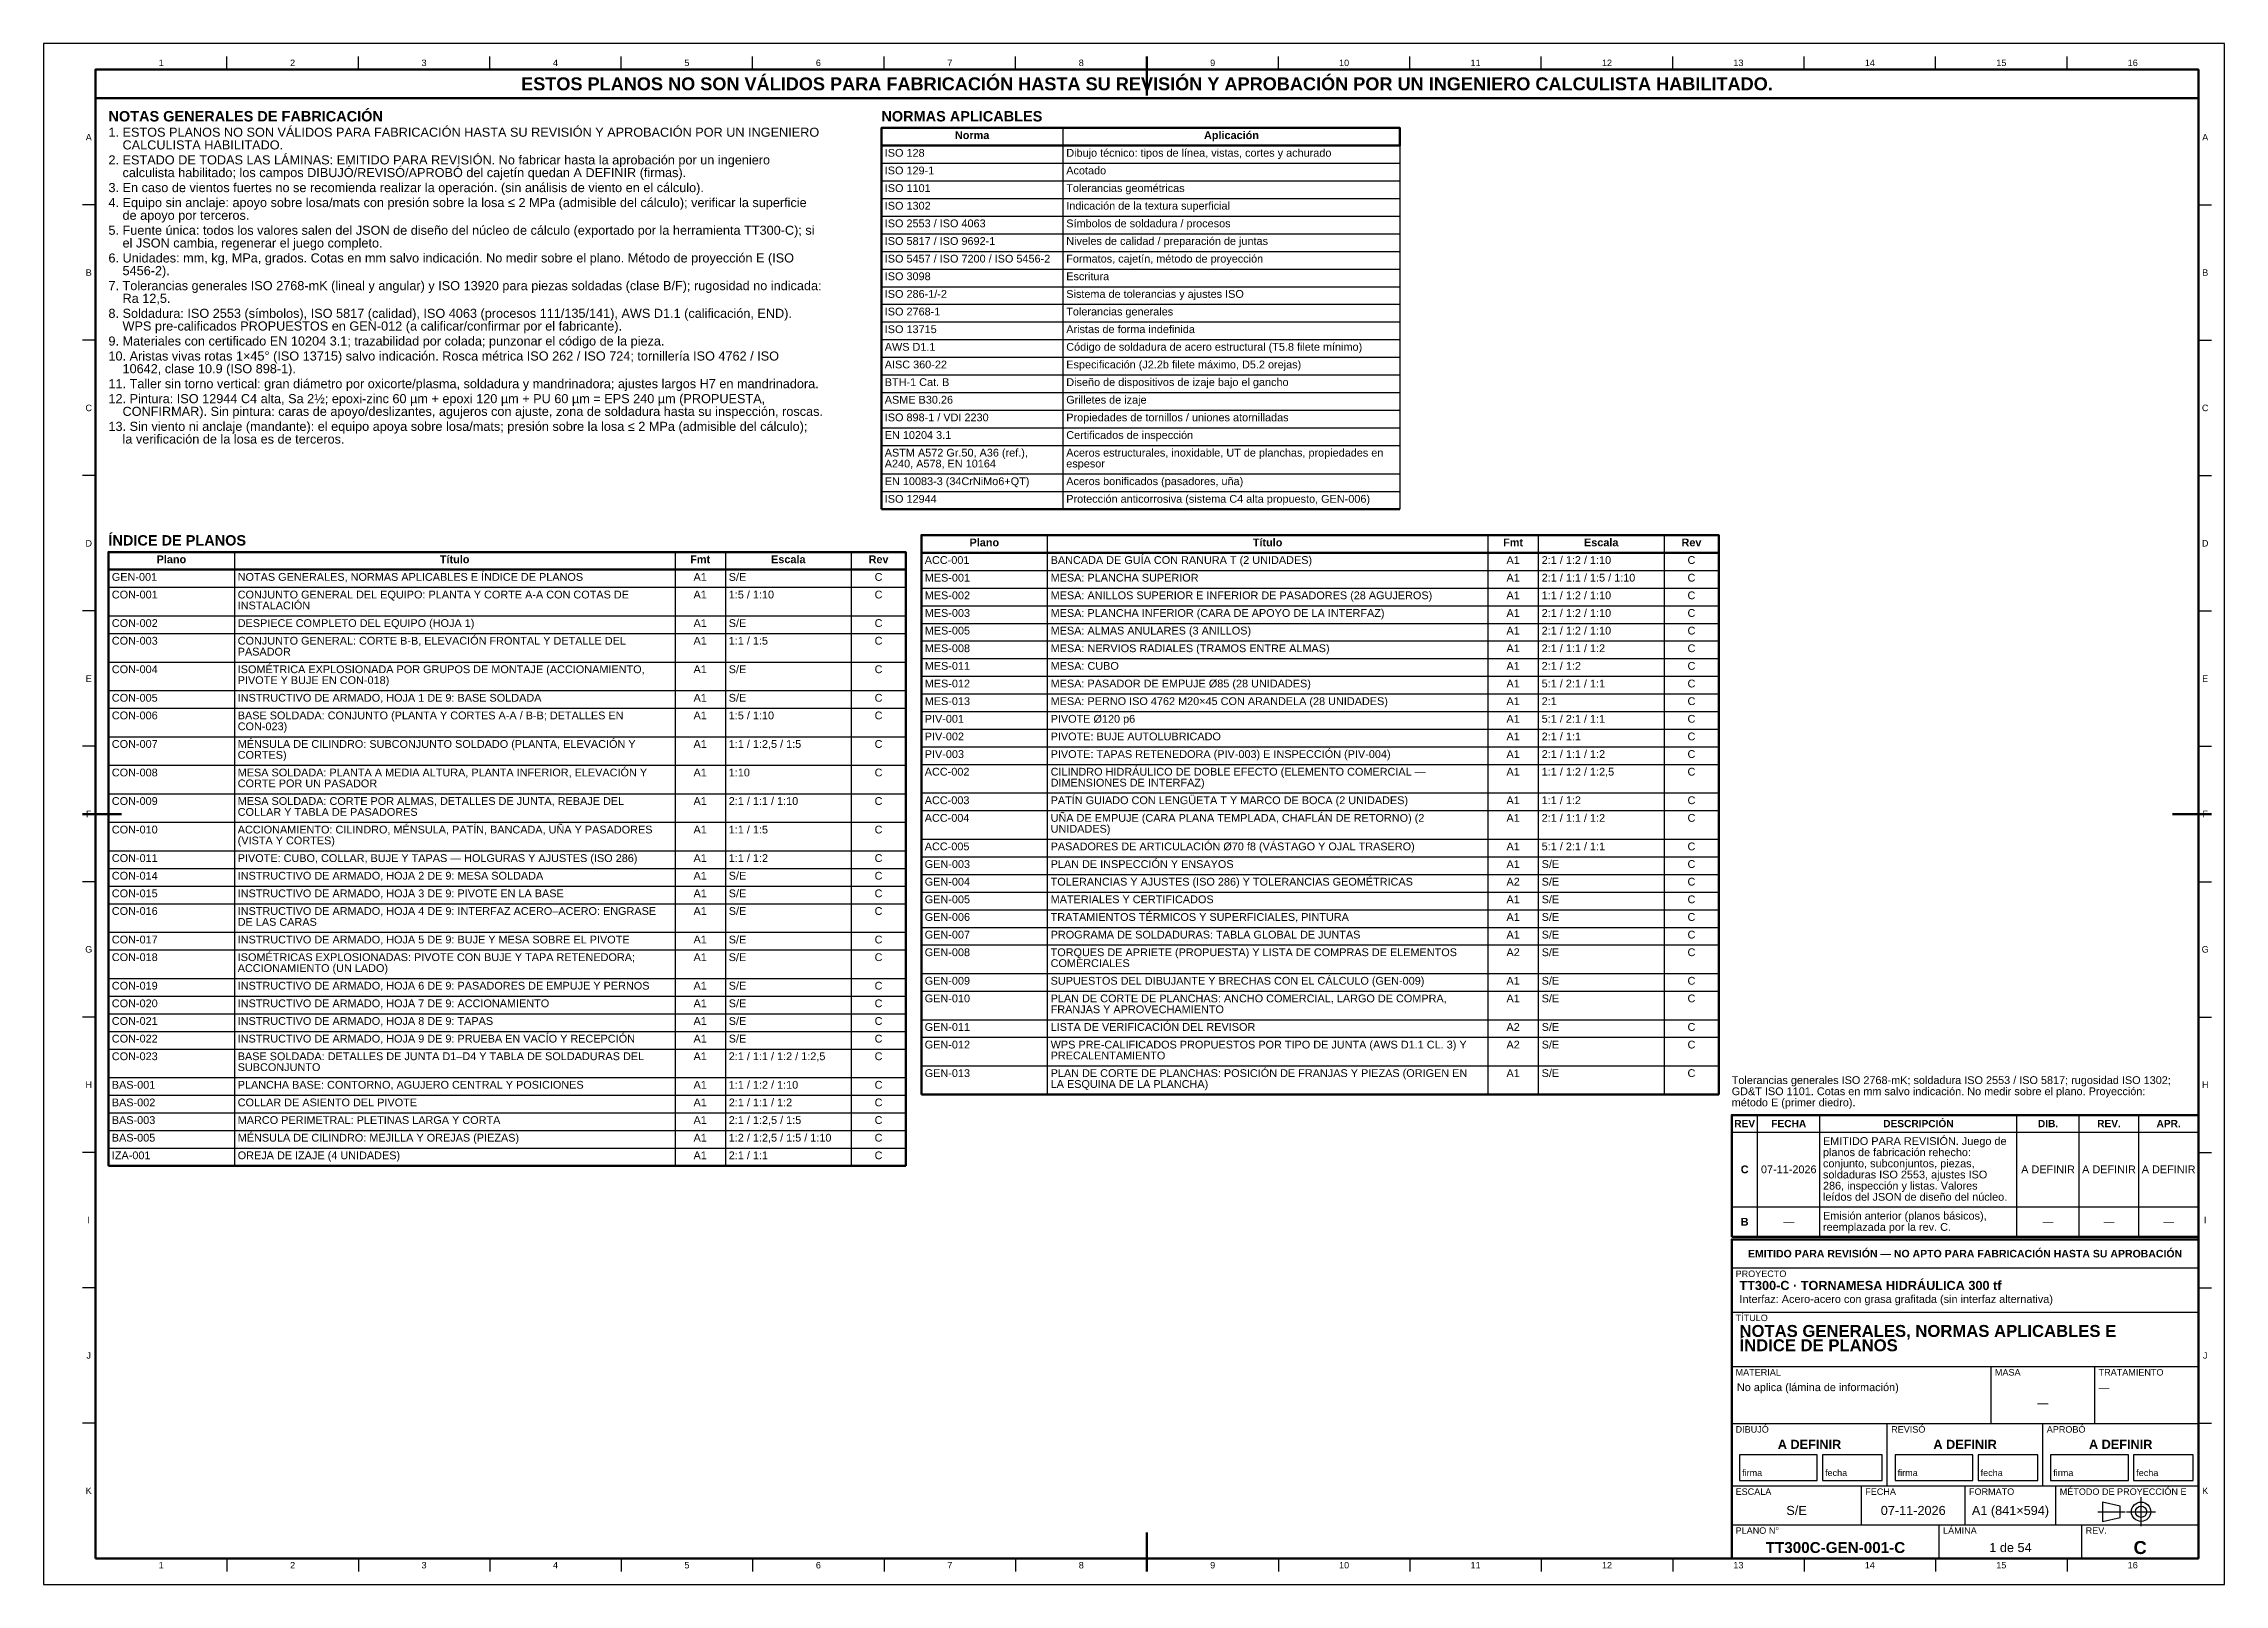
# Model space of a CAD drawing. Header units: millimetres. Extents: x 0 to 841, y 0 to 594.
import ezdxf
from ezdxf.enums import TextEntityAlignment as Align

# ---------------------------------------------------------------- set-up
doc = ezdxf.new("R2010")
doc.units = ezdxf.units.MM
doc.linetypes.add('EJE', pattern=[31, 20, -4, 3, -4])
for name, color, linetype, lineweight in [('EJE', 7, 'EJE', 25), ('FINA', 7, 'CONTINUOUS', 25), ('MARCO', 7, 'CONTINUOUS', 70), ('TXT', 7, 'CONTINUOUS', 25), ('VIS', 7, 'CONTINUOUS', 50)]:
    doc.layers.add(name, color=color, linetype=linetype, lineweight=lineweight)
doc.styles.add('STD', font='LiberationSans-Regular.ttf')
doc.styles.add('STDB', font='LiberationSans-Bold.ttf')

msp = doc.modelspace()

# ---------------------------------------------------------------- linework, layer by layer
at = {"layer": 'EJE'}
for p, q in [((792.14, 28), (802.68, 28)), ((803.3, 28), (814.46, 28)), ((808.88, 22.42), (808.88, 33.58))]:
    msp.add_line(p, q, dxfattribs=at)
at = {"layer": 'FINA'}
for p, q in [((70.69, 584), (70.69, 589)), ((121.38, 584), (121.38, 589)), ((172.06, 584), (172.06, 589)), ((222.75, 584), (222.75, 589)), ((273.44, 584), (273.44, 589)), ((324.12, 584), (324.12, 589)), ((374.81, 584), (374.81, 589)), ((425.5, 584), (425.5, 589)), ((476.19, 584), (476.19, 589)), ((526.88, 584), (526.88, 589)), ((577.56, 584), (577.56, 589)), ((628.25, 584), (628.25, 589)), ((678.94, 584), (678.94, 589)), ((729.62, 584), (729.62, 589)), ((780.31, 584), (780.31, 589)), ((393.08, 561.5), (393.08, 414.5)), ((523.08, 561.5), (523.08, 414.5)), ((323.08, 554.7), (523.08, 554.7)), ((323.08, 547.9), (523.08, 547.9)), ((323.08, 541.1), (523.08, 541.1)), ((20, 531.82), (15, 531.82)), ((323.08, 534.3), (523.08, 534.3)), ((831, 531.82), (836, 531.82)), ((323.08, 527.5), (523.08, 527.5)), ((323.08, 520.7), (523.08, 520.7)), ((323.08, 513.9), (523.08, 513.9)), ((323.08, 507.1), (523.08, 507.1)), ((323.08, 500.3), (523.08, 500.3)), ((323.08, 493.5), (523.08, 493.5)), ((20, 479.64), (15, 479.64)), ((323.08, 486.7), (523.08, 486.7)), ((323.08, 479.9), (523.08, 479.9)), ((831, 479.64), (836, 479.64)), ((323.08, 473.1), (523.08, 473.1)), ((323.08, 466.3), (523.08, 466.3)), ((323.08, 459.5), (523.08, 459.5)), ((323.08, 452.7), (523.08, 452.7)), ((323.08, 445.9), (523.08, 445.9)), ((323.08, 439.1), (523.08, 439.1)), ((20, 427.45), (15, 427.45)), ((323.08, 428.1), (523.08, 428.1)), ((323.08, 421.3), (523.08, 421.3)), ((831, 427.45), (836, 427.45)), ((387.05, 404.5), (387.05, 188.9)), ((556.99, 404.5), (556.99, 188.9)), ((576.41, 404.5), (576.41, 188.9)), ((624.96, 404.5), (624.96, 188.9)), ((73.55, 398), (73.55, 161.4)), ((243.49, 398), (243.49, 161.4)), ((262.91, 398), (262.91, 161.4)), ((311.46, 398), (311.46, 161.4)), ((338.5, 397.7), (646, 397.7)), ((25, 391.2), (332.5, 391.2)), ((338.5, 390.9), (646, 390.9)), ((25, 384.4), (332.5, 384.4)), ((338.5, 384.1), (646, 384.1)), ((20, 375.27), (15, 375.27)), ((25, 373.4), (332.5, 373.4)), ((338.5, 377.3), (646, 377.3)), ((338.5, 370.5), (646, 370.5)), ((831, 375.27), (836, 375.27)), ((25, 366.6), (332.5, 366.6)), ((338.5, 363.7), (646, 363.7)), ((25, 355.6), (332.5, 355.6)), ((338.5, 356.9), (646, 356.9)), ((338.5, 350.1), (646, 350.1)), ((25, 344.6), (332.5, 344.6)), ((25, 337.8), (332.5, 337.8)), ((338.5, 343.3), (646, 343.3)), ((338.5, 336.5), (646, 336.5)), ((338.5, 329.7), (646, 329.7)), ((20, 323.09), (15, 323.09)), ((25, 326.8), (332.5, 326.8)), ((338.5, 322.9), (646, 322.9)), ((831, 323.09), (836, 323.09)), ((25, 315.8), (332.5, 315.8)), ((338.5, 316.1), (646, 316.1)), ((25, 304.8), (332.5, 304.8)), ((338.5, 305.1), (646, 305.1)), ((338.5, 298.3), (646, 298.3)), ((25, 293.8), (332.5, 293.8)), ((338.5, 287.3), (646, 287.3)), ((25, 282.8), (332.5, 282.8)), ((338.5, 280.5), (646, 280.5)), ((20, 270.91), (15, 270.91)), ((25, 276), (332.5, 276)), ((25, 269.2), (332.5, 269.2)), ((338.5, 273.7), (646, 273.7)), ((831, 270.91), (836, 270.91)), ((25, 262.4), (332.5, 262.4)), ((338.5, 266.9), (646, 266.9)), ((338.5, 260.1), (646, 260.1)), ((338.5, 253.3), (646, 253.3)), ((25, 251.4), (332.5, 251.4)), ((25, 244.6), (332.5, 244.6)), ((338.5, 246.5), (646, 246.5)), ((338.5, 235.5), (646, 235.5)), ((25, 233.6), (332.5, 233.6)), ((338.5, 228.7), (646, 228.7)), ((20, 218.73), (15, 218.73)), ((25, 226.8), (332.5, 226.8)), ((25, 220), (332.5, 220)), ((831, 218.73), (836, 218.73)), ((25, 213.2), (332.5, 213.2)), ((338.5, 217.7), (646, 217.7)), ((338.5, 210.9), (646, 210.9)), ((25, 206.4), (332.5, 206.4)), ((25, 195.4), (332.5, 195.4)), ((338.5, 199.9), (646, 199.9)), ((25, 188.6), (332.5, 188.6)), ((25, 181.8), (332.5, 181.8)), ((661, 134), (661, 180.9)), ((685, 134), (685, 180.9)), ((761, 134), (761, 180.9)), ((785, 134), (785, 180.9)), ((808, 134), (808, 180.9)), ((25, 175), (332.5, 175)), ((25, 168.2), (332.5, 168.2)), ((651, 174.4), (831, 174.4)), ((20, 166.55), (15, 166.55)), ((831, 166.55), (836, 166.55)), ((651, 145.6), (831, 145.6)), ((651, 134), (831, 134)), ((651, 133), (831, 133)), ((651, 122), (831, 122)), ((20, 114.36), (15, 114.36)), ((831, 114.36), (836, 114.36)), ((651, 105), (831, 105)), ((651, 84), (831, 84)), ((751, 62), (751, 84)), ((791, 62), (791, 84)), ((20, 62.18), (15, 62.18)), ((651, 62), (831, 62)), ((711, 38), (711, 62)), ((771, 38), (771, 62)), ((831, 62.18), (836, 62.18)), ((651, 38), (831, 38)), ((701, 23), (701, 38)), ((741, 23), (741, 38)), ((776, 23), (776, 38)), ((651, 23), (831, 23)), ((731, 10), (731, 23)), ((786, 10), (786, 23)), ((70.69, 10), (70.69, 5)), ((121.38, 10), (121.38, 5)), ((172.06, 10), (172.06, 5)), ((222.75, 10), (222.75, 5)), ((273.44, 10), (273.44, 5)), ((324.12, 10), (324.12, 5)), ((374.81, 10), (374.81, 5)), ((425.5, 10), (425.5, 5)), ((476.19, 10), (476.19, 5)), ((526.88, 10), (526.88, 5)), ((577.56, 10), (577.56, 5)), ((628.25, 10), (628.25, 5)), ((678.94, 10), (678.94, 5)), ((729.62, 10), (729.62, 5)), ((780.31, 10), (780.31, 5))]:
    msp.add_line(p, q, dxfattribs=at)
for points in [[(0, 0), (841, 0), (841, 594), (0, 594)], [(654, 40), (684, 40), (684, 50), (654, 50)], [(686, 40), (709, 40), (709, 50), (686, 50)], [(714, 40), (744, 40), (744, 50), (714, 50)], [(746, 40), (769, 40), (769, 50), (746, 50)], [(774, 40), (804, 40), (804, 50), (774, 50)], [(806, 40), (829, 40), (829, 50), (806, 50)], [(794, 24.28), (800.82, 25.83), (800.82, 30.17), (794, 31.72)]]:
    msp.add_lwpolyline(points, close=True, dxfattribs=at)
for radius in [3.72, 2.17]:
    msp.add_circle((808.88, 28), radius, dxfattribs=at)
at = {"layer": 'MARCO'}
for p, q in [((425.5, 589), (425.5, 574)), ((15, 297), (30, 297)), ((836, 297), (821, 297)), ((425.5, 5), (425.5, 20))]:
    msp.add_line(p, q, dxfattribs=at)
for points in [[(20, 10), (831, 10), (831, 584), (20, 584)], [(20, 573), (831, 573), (831, 584), (20, 584)], [(651, 134), (831, 134), (831, 180.9), (651, 180.9)], [(651, 10), (831, 10), (831, 133), (651, 133)]]:
    msp.add_lwpolyline(points, close=True, dxfattribs=at)
at = {"layer": 'VIS'}
for p, q in [((323.08, 561.5), (323.08, 414.5)), ((323.08, 414.5), (523.08, 414.5)), ((338.5, 404.5), (338.5, 188.9)), ((646, 404.5), (646, 188.9)), ((25, 398), (25, 161.4)), ((332.5, 398), (332.5, 161.4)), ((338.5, 188.9), (646, 188.9)), ((25, 161.4), (332.5, 161.4))]:
    msp.add_line(p, q, dxfattribs=at)
for points in [[(323.08, 554.7), (523.08, 554.7), (523.08, 561.5), (323.08, 561.5)], [(338.5, 397.7), (646, 397.7), (646, 404.5), (338.5, 404.5)], [(25, 391.2), (332.5, 391.2), (332.5, 398), (25, 398)]]:
    msp.add_lwpolyline(points, close=True, dxfattribs=at)

# ---------------------------------------------------------------- texts
at = {"layer": 'TXT'}
for s, height, style, p in [('1', 2.5, 'STD', (45.34, 586.6)), ('2', 2.5, 'STD', (96.03, 586.6)), ('3', 2.5, 'STD', (146.72, 586.6)), ('ESTOS PLANOS NO SON VÁLIDOS PARA FABRICACIÓN HASTA SU REVISIÓN Y APROBACIÓN POR UN INGENIERO CALCULISTA HABILITADO.', 5, 'STDB', (425.5, 578.5)), ('4', 2.5, 'STD', (197.41, 586.6)), ('5', 2.5, 'STD', (248.09, 586.6)), ('6', 2.5, 'STD', (298.78, 586.6)), ('7', 2.5, 'STD', (349.47, 586.6)), ('8', 2.5, 'STD', (400.16, 586.6)), ('9', 2.5, 'STD', (450.84, 586.6)), ('10', 2.5, 'STD', (501.53, 586.6)), ('11', 2.5, 'STD', (552.22, 586.6)), ('12', 2.5, 'STD', (602.91, 586.6)), ('13', 2.5, 'STD', (653.59, 586.6)), ('14', 2.5, 'STD', (704.28, 586.6)), ('15', 2.5, 'STD', (754.97, 586.6)), ('16', 2.5, 'STD', (805.66, 586.6)), ('A', 2.5, 'STD', (17.4, 557.91)), ('Norma', 3, 'STDB', (358.08, 558.7)), ('Aplicación', 3, 'STDB', (458.08, 558.7)), ('A', 2.5, 'STD', (833.6, 557.91)), ('B', 2.5, 'STD', (17.4, 505.73)), ('B', 2.5, 'STD', (833.6, 505.73)), ('C', 2.5, 'STD', (17.4, 453.55)), ('C', 2.5, 'STD', (833.6, 453.55)), ('D', 2.5, 'STD', (17.4, 401.36)), ('Plano', 3, 'STDB', (49.28, 395.2)), ('Título', 3, 'STDB', (158.52, 395.2)), ('Fmt', 3, 'STDB', (253.2, 395.2)), ('Escala', 3, 'STDB', (287.18, 395.2)), ('Rev', 3, 'STDB', (321.98, 395.2)), ('Plano', 3, 'STDB', (362.78, 401.7)), ('Título', 3, 'STDB', (472.02, 401.7)), ('Fmt', 3, 'STDB', (566.7, 401.7)), ('A1', 3, 'STD', (566.7, 394.9)), ('Escala', 3, 'STDB', (600.68, 401.7)), ('Rev', 3, 'STDB', (635.48, 401.7)), ('C', 3, 'STD', (635.48, 394.9)), ('D', 2.5, 'STD', (833.6, 401.36)), ('A1', 3, 'STD', (253.2, 388.4)), ('C', 3, 'STD', (321.98, 388.4)), ('A1', 3, 'STD', (566.7, 388.1)), ('C', 3, 'STD', (635.48, 388.1)), ('A1', 3, 'STD', (253.2, 381.6)), ('C', 3, 'STD', (321.98, 381.6)), ('A1', 3, 'STD', (566.7, 381.3)), ('C', 3, 'STD', (635.48, 381.3)), ('A1', 3, 'STD', (253.2, 370.6)), ('C', 3, 'STD', (321.98, 370.6)), ('A1', 3, 'STD', (566.7, 374.5)), ('C', 3, 'STD', (635.48, 374.5)), ('A1', 3, 'STD', (253.2, 363.8)), ('C', 3, 'STD', (321.98, 363.8)), ('A1', 3, 'STD', (566.7, 367.7)), ('A1', 3, 'STD', (566.7, 360.9)), ('C', 3, 'STD', (635.48, 367.7)), ('C', 3, 'STD', (635.48, 360.9)), ('A1', 3, 'STD', (253.2, 352.8)), ('C', 3, 'STD', (321.98, 352.8)), ('A1', 3, 'STD', (566.7, 354.1)), ('C', 3, 'STD', (635.48, 354.1)), ('E', 2.5, 'STD', (17.4, 349.18)), ('A1', 3, 'STD', (566.7, 347.3)), ('C', 3, 'STD', (635.48, 347.3)), ('E', 2.5, 'STD', (833.6, 349.18)), ('A1', 3, 'STD', (253.2, 341.8)), ('A1', 3, 'STD', (253.2, 335)), ('C', 3, 'STD', (321.98, 341.8)), ('C', 3, 'STD', (321.98, 335)), ('A1', 3, 'STD', (566.7, 340.5)), ('C', 3, 'STD', (635.48, 340.5)), ('A1', 3, 'STD', (566.7, 333.7)), ('A1', 3, 'STD', (566.7, 326.9)), ('C', 3, 'STD', (635.48, 333.7)), ('C', 3, 'STD', (635.48, 326.9)), ('A1', 3, 'STD', (253.2, 324)), ('C', 3, 'STD', (321.98, 324)), ('A1', 3, 'STD', (566.7, 320.1)), ('C', 3, 'STD', (635.48, 320.1)), ('A1', 3, 'STD', (253.2, 313)), ('C', 3, 'STD', (321.98, 313)), ('A1', 3, 'STD', (566.7, 313.3)), ('C', 3, 'STD', (635.48, 313.3)), ('A1', 3, 'STD', (253.2, 302)), ('C', 3, 'STD', (321.98, 302)), ('A1', 3, 'STD', (566.7, 302.3)), ('C', 3, 'STD', (635.48, 302.3)), ('F', 2.5, 'STD', (17.4, 297)), ('A1', 3, 'STD', (566.7, 295.5)), ('C', 3, 'STD', (635.48, 295.5)), ('F', 2.5, 'STD', (833.6, 297)), ('A1', 3, 'STD', (253.2, 291)), ('C', 3, 'STD', (321.98, 291)), ('A1', 3, 'STD', (566.7, 284.5)), ('C', 3, 'STD', (635.48, 284.5)), ('A1', 3, 'STD', (253.2, 280)), ('C', 3, 'STD', (321.98, 280)), ('A1', 3, 'STD', (566.7, 277.7)), ('C', 3, 'STD', (635.48, 277.7)), ('A1', 3, 'STD', (253.2, 273.2)), ('C', 3, 'STD', (321.98, 273.2)), ('A2', 3, 'STD', (566.7, 270.9)), ('C', 3, 'STD', (635.48, 270.9)), ('A1', 3, 'STD', (253.2, 266.4)), ('A1', 3, 'STD', (253.2, 259.6)), ('C', 3, 'STD', (321.98, 266.4)), ('C', 3, 'STD', (321.98, 259.6)), ('A1', 3, 'STD', (566.7, 264.1)), ('C', 3, 'STD', (635.48, 264.1)), ('A1', 3, 'STD', (566.7, 257.3)), ('C', 3, 'STD', (635.48, 257.3)), ('G', 2.5, 'STD', (17.4, 244.82)), ('A1', 3, 'STD', (253.2, 248.6)), ('C', 3, 'STD', (321.98, 248.6)), ('A1', 3, 'STD', (566.7, 250.5)), ('A2', 3, 'STD', (566.7, 243.7)), ('C', 3, 'STD', (635.48, 250.5)), ('C', 3, 'STD', (635.48, 243.7)), ('G', 2.5, 'STD', (833.6, 244.82)), ('A1', 3, 'STD', (253.2, 241.8)), ('C', 3, 'STD', (321.98, 241.8)), ('A1', 3, 'STD', (253.2, 230.8)), ('C', 3, 'STD', (321.98, 230.8)), ('A1', 3, 'STD', (566.7, 232.7)), ('A1', 3, 'STD', (566.7, 225.9)), ('C', 3, 'STD', (635.48, 232.7)), ('C', 3, 'STD', (635.48, 225.9)), ('A1', 3, 'STD', (253.2, 224)), ('A1', 3, 'STD', (253.2, 217.2)), ('C', 3, 'STD', (321.98, 224)), ('C', 3, 'STD', (321.98, 217.2)), ('A1', 3, 'STD', (253.2, 210.4)), ('C', 3, 'STD', (321.98, 210.4)), ('A2', 3, 'STD', (566.7, 214.9)), ('C', 3, 'STD', (635.48, 214.9)), ('A1', 3, 'STD', (253.2, 203.6)), ('C', 3, 'STD', (321.98, 203.6)), ('A2', 3, 'STD', (566.7, 208.1)), ('C', 3, 'STD', (635.48, 208.1)), ('H', 2.5, 'STD', (17.4, 192.64)), ('A1', 3, 'STD', (253.2, 192.6)), ('C', 3, 'STD', (321.98, 192.6)), ('A1', 3, 'STD', (566.7, 197.1)), ('C', 3, 'STD', (635.48, 197.1)), ('H', 2.5, 'STD', (833.6, 192.64)), ('A1', 3, 'STD', (253.2, 185.8)), ('C', 3, 'STD', (321.98, 185.8)), ('A1', 3, 'STD', (253.2, 179)), ('C', 3, 'STD', (321.98, 179)), ('REV', 2.8, 'STDB', (656, 177.65)), ('FECHA', 2.8, 'STDB', (673, 177.65)), ('DESCRIPCIÓN', 2.8, 'STDB', (723, 177.65)), ('DIB.', 2.8, 'STDB', (773, 177.65)), ('REV.', 2.8, 'STDB', (796.5, 177.65)), ('APR.', 2.8, 'STDB', (819.5, 177.65)), ('A1', 3, 'STD', (253.2, 172.2)), ('C', 3, 'STD', (321.98, 172.2)), ('A1', 3, 'STD', (253.2, 165.4)), ('C', 3, 'STD', (321.98, 165.4)), ('C', 3, 'STDB', (656, 160)), ('07-11-2026', 3, 'STD', (673, 160)), ('A DEFINIR', 3, 'STD', (773, 160)), ('A DEFINIR', 3, 'STD', (796.5, 160)), ('A DEFINIR', 3, 'STD', (819.5, 160)), ('I', 2.5, 'STD', (17.4, 140.45)), ('B', 3, 'STDB', (656, 139.8)), ('—', 3, 'STD', (673, 139.8)), ('—', 3, 'STD', (773, 139.8)), ('—', 3, 'STD', (796.5, 139.8)), ('—', 3, 'STD', (819.5, 139.8)), ('I', 2.5, 'STD', (833.6, 140.45)), ('EMITIDO PARA REVISIÓN — NO APTO PARA FABRICACIÓN HASTA SU APROBACIÓN', 2.9, 'STDB', (741, 127.5)), ('J', 2.5, 'STD', (17.4, 88.27)), ('J', 2.5, 'STD', (833.6, 88.27)), ('—', 3, 'STD', (771, 70)), ('A DEFINIR', 3.5, 'STDB', (681, 54)), ('A DEFINIR', 3.5, 'STDB', (741, 54)), ('A DEFINIR', 3.5, 'STDB', (801, 54)), ('K', 2.5, 'STD', (17.4, 36.09)), ('K', 2.5, 'STD', (833.6, 36.09)), ('S/E', 3.5, 'STD', (676, 28.5)), ('07-11-2026', 3.5, 'STD', (721, 28.5)), ('A1 (841×594)', 3.5, 'STD', (758.5, 28.5)), ('1', 2.5, 'STD', (45.34, 7.4)), ('2', 2.5, 'STD', (96.03, 7.4)), ('3', 2.5, 'STD', (146.72, 7.4)), ('4', 2.5, 'STD', (197.41, 7.4)), ('5', 2.5, 'STD', (248.09, 7.4)), ('6', 2.5, 'STD', (298.78, 7.4)), ('7', 2.5, 'STD', (349.47, 7.4)), ('8', 2.5, 'STD', (400.16, 7.4)), ('9', 2.5, 'STD', (450.84, 7.4)), ('10', 2.5, 'STD', (501.53, 7.4)), ('11', 2.5, 'STD', (552.22, 7.4)), ('12', 2.5, 'STD', (602.91, 7.4)), ('13', 2.5, 'STD', (653.59, 7.4)), ('TT300C-GEN-001-C', 4.2, 'STDB', (691, 14.2)), ('14', 2.5, 'STD', (704.28, 7.4)), ('1 de 54', 3.5, 'STD', (758.5, 14.2)), ('15', 2.5, 'STD', (754.97, 7.4)), ('16', 2.5, 'STD', (805.66, 7.4)), ('C', 5, 'STDB', (808.5, 14.2))]:
    msp.add_text(s, height=height, dxfattribs=dict(at, style=style)).set_placement(p, align=Align.MIDDLE_CENTER)
for s, height, style, p in [('NOTAS GENERALES DE FABRICACIÓN', 4, 'STDB', (25, 568)), ('NORMAS APLICABLES', 4, 'STDB', (323.08, 568)), ('1. ESTOS PLANOS NO SON VÁLIDOS PARA FABRICACIÓN HASTA SU REVISIÓN Y APROBACIÓN POR UN INGENIERO', 3.5, 'STD', (25, 561.6)), ('    CALCULISTA HABILITADO.', 3.5, 'STD', (25, 556.7)), ('2. ESTADO DE TODAS LAS LÁMINAS: EMITIDO PARA REVISIÓN. No fabricar hasta la aprobación por un ingeniero', 3.5, 'STD', (25, 550.93)), ('    calculista habilitado; los campos DIBUJÓ/REVISÓ/APROBÓ del cajetín quedan A DEFINIR (firmas).', 3.5, 'STD', (25, 546.03)), ('3. En caso de vientos fuertes no se recomienda realizar la operación. (sin análisis de viento en el cálculo).', 3.5, 'STD', (25, 540.25)), ('4. Equipo sin anclaje: apoyo sobre losa/mats con presión sobre la losa ≤ 2 MPa (admisible del cálculo); verificar la superficie', 3.5, 'STD', (25, 534.48)), ('5. Fuente única: todos los valores salen del JSON de diseño del núcleo de cálculo (exportado por la herramienta TT300-C); si', 3.5, 'STD', (25, 523.8)), ('    de apoyo por terceros.', 3.5, 'STD', (25, 529.58)), ('6. Unidades: mm, kg, MPa, grados. Cotas en mm salvo indicación. No medir sobre el plano. Método de proyección E (ISO', 3.5, 'STD', (25, 513.13)), ('    el JSON cambia, regenerar el juego completo.', 3.5, 'STD', (25, 518.9)), ('    5456-2).', 3.5, 'STD', (25, 508.23)), ('7. Tolerancias generales ISO 2768-mK (lineal y angular) y ISO 13920 para piezas soldadas (clase B/F); rugosidad no indicada:', 3.5, 'STD', (25, 502.45)), ('    Ra 12,5.', 3.5, 'STD', (25, 497.55)), ('8. Soldadura: ISO 2553 (símbolos), ISO 5817 (calidad), ISO 4063 (procesos 111/135/141), AWS D1.1 (calificación, END).', 3.5, 'STD', (25, 491.78)), ('9. Materiales con certificado EN 10204 3.1; trazabilidad por colada; punzonar el código de la pieza.', 3.5, 'STD', (25, 481.1)), ('    WPS pre-calificados PROPUESTOS en GEN-012 (a calificar/confirmar por el fabricante).', 3.5, 'STD', (25, 486.88)), ('10. Aristas vivas rotas 1×45° (ISO 13715) salvo indicación. Rosca métrica ISO 262 / ISO 724; tornillería ISO 4762 / ISO', 3.5, 'STD', (25, 475.33)), ('11. Taller sin torno vertical: gran diámetro por oxicorte/plasma, soldadura y mandrinadora; ajustes largos H7 en mandrinadora.', 3.5, 'STD', (25, 464.65)), ('    10642, clase 10.9 (ISO 898-1).', 3.5, 'STD', (25, 470.43)), ('12. Pintura: ISO 12944 C4 alta, Sa 2½; epoxi-zinc 60 µm + epoxi 120 µm + PU 60 µm = EPS 240 µm (PROPUESTA,', 3.5, 'STD', (25, 458.88)), ('    CONFIRMAR). Sin pintura: caras de apoyo/deslizantes, agujeros con ajuste, zona de soldadura hasta su inspección, roscas.', 3.5, 'STD', (25, 453.98)), ('13. Sin viento ni anclaje (mandante): el equipo apoya sobre losa/mats; presión sobre la losa ≤ 2 MPa (admisible del cálculo);', 3.5, 'STD', (25, 448.2)), ('    la verificación de la losa es de terceros.', 3.5, 'STD', (25, 443.3)), ('ÍNDICE DE PLANOS', 4, 'STDB', (25, 404.5)), ('planos de fabricación rehecho:', 3, 'STD', (686.2, 168.1)), ('EMITIDO PARA REVISIÓN. Juego de', 3, 'STD', (686.2, 172.4)), ('conjunto, subconjuntos, piezas,', 3, 'STD', (686.2, 163.8)), ('soldaduras ISO 2553, ajustes ISO', 3, 'STD', (686.2, 159.5)), ('286, inspección y listas. Valores', 3, 'STD', (686.2, 155.2)), ('leídos del JSON de diseño del núcleo.', 3, 'STD', (686.2, 150.9)), ('Emisión anterior (planos básicos),', 3, 'STD', (686.2, 143.6)), ('reemplazada por la rev. C.', 3, 'STD', (686.2, 139.3)), ('PROYECTO', 2.5, 'STD', (652.5, 121)), ('TT300-C · TORNAMESA HIDRÁULICA 300 tf', 3.5, 'STDB', (654, 117)), ('Interfaz: Acero-acero con grasa grafitada (sin interfaz alternativa)', 3, 'STD', (654, 111.5)), ('TÍTULO', 2.5, 'STD', (652.5, 104)), ('ÍNDICE DE PLANOS', 4.6, 'STDB', (654, 94.48)), ('NOTAS GENERALES, NORMAS APLICABLES E', 4.6, 'STDB', (654, 100)), ('MATERIAL', 2.5, 'STD', (652.5, 83)), ('No aplica (lámina de información)', 3, 'STD', (653, 77.5)), ('MASA', 2.5, 'STD', (752.5, 83)), ('—', 3, 'STD', (792.5, 77.5)), ('TRATAMIENTO', 2.5, 'STD', (792.5, 83)), ('DIBUJÓ', 2.5, 'STD', (652.5, 61)), ('REVISÓ', 2.5, 'STD', (712.5, 61)), ('APROBÓ', 2.5, 'STD', (772.5, 61)), ('ESCALA', 2.5, 'STD', (652.5, 37)), ('FECHA', 2.5, 'STD', (702.5, 37)), ('FORMATO', 2.5, 'STD', (742.5, 37)), ('MÉTODO DE PROYECCIÓN E', 2.5, 'STD', (777.5, 37)), ('PLANO N°', 2.5, 'STD', (652.5, 22)), ('LÁMINA', 2.5, 'STD', (732.5, 22)), ('REV.', 2.5, 'STD', (787.5, 22))]:
    msp.add_text(s, height=height, dxfattribs=dict(at, style=style)).set_placement(p, align=Align.TOP_LEFT)
at = {"layer": 'TXT', "style": 'STD'}
for s, p in [('ISO 128', (324.38, 551.9)), ('Acotado', (394.38, 545.1)), ('Dibujo técnico: tipos de línea, vistas, cortes y achurado', (394.38, 551.9)), ('ISO 129-1', (324.38, 545.1)), ('ISO 1101', (324.38, 538.3)), ('Tolerancias geométricas', (394.38, 538.3)), ('ISO 1302', (324.38, 531.5)), ('Indicación de la textura superficial', (394.38, 531.5)), ('ISO 2553 / ISO 4063', (324.38, 524.7)), ('Símbolos de soldadura / procesos', (394.38, 524.7)), ('ISO 5817 / ISO 9692-1', (324.38, 517.9)), ('Niveles de calidad / preparación de juntas', (394.38, 517.9)), ('ISO 5457 / ISO 7200 / ISO 5456-2', (324.38, 511.1)), ('ISO 3098', (324.38, 504.3)), ('Formatos, cajetín, método de proyección', (394.38, 511.1)), ('Escritura', (394.38, 504.3)), ('ISO 286-1/-2', (324.38, 497.5)), ('Sistema de tolerancias y ajustes ISO', (394.38, 497.5)), ('ISO 2768-1', (324.38, 490.7)), ('Tolerancias generales', (394.38, 490.7)), ('ISO 13715', (324.38, 483.9)), ('Aristas de forma indefinida', (394.38, 483.9)), ('AWS D1.1', (324.38, 477.1)), ('AISC 360-22', (324.38, 470.3)), ('Código de soldadura de acero estructural (T5.8 filete mínimo)', (394.38, 477.1)), ('Especificación (J2.2b filete máximo, D5.2 orejas)', (394.38, 470.3)), ('BTH-1 Cat. B', (324.38, 463.5)), ('Diseño de dispositivos de izaje bajo el gancho', (394.38, 463.5)), ('ASME B30.26', (324.38, 456.7)), ('Grilletes de izaje', (394.38, 456.7)), ('ISO 898-1 / VDI 2230', (324.38, 449.9)), ('Propiedades de tornillos / uniones atornilladas', (394.38, 449.9)), ('ASTM A572 Gr.50, A36 (ref.),', (324.38, 436.3)), ('EN 10204 3.1', (324.38, 443.1)), ('Aceros estructurales, inoxidable, UT de planchas, propiedades en', (394.38, 436.3)), ('Certificados de inspección', (394.38, 443.1)), ('A240, A578, EN 10164', (324.38, 432.1)), ('espesor', (394.38, 432.1)), ('EN 10083-3 (34CrNiMo6+QT)', (324.38, 425.3)), ('Aceros bonificados (pasadores, uña)', (394.38, 425.3)), ('ISO 12944', (324.38, 418.5)), ('Protección anticorrosiva (sistema C4 alta propuesto, GEN-006)', (394.38, 418.5)), ('ACC-001', (339.8, 394.9)), ('BANCADA DE GUÍA CON RANURA T (2 UNIDADES)', (388.35, 394.9)), ('2:1 / 1:2 / 1:10', (577.71, 394.9)), ('GEN-001', (26.3, 388.4)), ('NOTAS GENERALES, NORMAS APLICABLES E ÍNDICE DE PLANOS', (74.85, 388.4)), ('S/E', (264.21, 388.4)), ('MES-001', (339.8, 388.1)), ('MESA: PLANCHA SUPERIOR', (388.35, 388.1)), ('2:1 / 1:1 / 1:5 / 1:10', (577.71, 388.1)), ('CON-001', (26.3, 381.6)), ('CONJUNTO GENERAL DEL EQUIPO: PLANTA Y CORTE A-A CON COTAS DE', (74.85, 381.6)), ('INSTALACIÓN', (74.85, 377.4)), ('1:5 / 1:10', (264.21, 381.6)), ('MES-002', (339.8, 381.3)), ('MESA: ANILLOS SUPERIOR E INFERIOR DE PASADORES (28 AGUJEROS)', (388.35, 381.3)), ('1:1 / 1:2 / 1:10', (577.71, 381.3)), ('CON-002', (26.3, 370.6)), ('DESPIECE COMPLETO DEL EQUIPO (HOJA 1)', (74.85, 370.6)), ('S/E', (264.21, 370.6)), ('MES-003', (339.8, 374.5)), ('MESA: PLANCHA INFERIOR (CARA DE APOYO DE LA INTERFAZ)', (388.35, 374.5)), ('2:1 / 1:2 / 1:10', (577.71, 374.5)), ('CON-003', (26.3, 363.8)), ('CONJUNTO GENERAL: CORTE B-B, ELEVACIÓN FRONTAL Y DETALLE DEL', (74.85, 363.8)), ('1:1 / 1:5', (264.21, 363.8)), ('MES-005', (339.8, 367.7)), ('MES-008', (339.8, 360.9)), ('MESA: ALMAS ANULARES (3 ANILLOS)', (388.35, 367.7)), ('MESA: NERVIOS RADIALES (TRAMOS ENTRE ALMAS)', (388.35, 360.9)), ('2:1 / 1:2 / 1:10', (577.71, 367.7)), ('2:1 / 1:1 / 1:2', (577.71, 360.9)), ('CON-004', (26.3, 352.8)), ('PASADOR', (74.85, 359.6)), ('ISOMÉTRICA EXPLOSIONADA POR GRUPOS DE MONTAJE (ACCIONAMIENTO,', (74.85, 352.8)), ('S/E', (264.21, 352.8)), ('MES-011', (339.8, 354.1)), ('MESA: CUBO', (388.35, 354.1)), ('2:1 / 1:2', (577.71, 354.1)), ('PIVOTE Y BUJE EN CON-018)', (74.85, 348.6)), ('MES-012', (339.8, 347.3)), ('MESA: PASADOR DE EMPUJE Ø85 (28 UNIDADES)', (388.35, 347.3)), ('5:1 / 2:1 / 1:1', (577.71, 347.3)), ('CON-005', (26.3, 341.8)), ('CON-006', (26.3, 335)), ('BASE SOLDADA: CONJUNTO (PLANTA Y CORTES A-A / B-B; DETALLES EN', (74.85, 335)), ('INSTRUCTIVO DE ARMADO, HOJA 1 DE 9: BASE SOLDADA', (74.85, 341.8)), ('S/E', (264.21, 341.8)), ('1:5 / 1:10', (264.21, 335)), ('MES-013', (339.8, 340.5)), ('MESA: PERNO ISO 4762 M20×45 CON ARANDELA (28 UNIDADES)', (388.35, 340.5)), ('2:1', (577.71, 340.5)), ('CON-023)', (74.85, 330.8)), ('PIV-001', (339.8, 333.7)), ('PIV-002', (339.8, 326.9)), ('PIVOTE Ø120 p6', (388.35, 333.7)), ('PIVOTE: BUJE AUTOLUBRICADO', (388.35, 326.9)), ('5:1 / 2:1 / 1:1', (577.71, 333.7)), ('2:1 / 1:1', (577.71, 326.9)), ('CON-007', (26.3, 324)), ('CORTES)', (74.85, 319.8)), ('MÉNSULA DE CILINDRO: SUBCONJUNTO SOLDADO (PLANTA, ELEVACIÓN Y', (74.85, 324)), ('1:1 / 1:2,5 / 1:5', (264.21, 324)), ('PIV-003', (339.8, 320.1)), ('PIVOTE: TAPAS RETENEDORA (PIV-003) E INSPECCIÓN (PIV-004)', (388.35, 320.1)), ('2:1 / 1:1 / 1:2', (577.71, 320.1)), ('CON-008', (26.3, 313)), ('MESA SOLDADA: PLANTA A MEDIA ALTURA, PLANTA INFERIOR, ELEVACIÓN Y', (74.85, 313)), ('1:10', (264.21, 313)), ('ACC-002', (339.8, 313.3)), ('CILINDRO HIDRÁULICO DE DOBLE EFECTO (ELEMENTO COMERCIAL —', (388.35, 313.3)), ('1:1 / 1:2 / 1:2,5', (577.71, 313.3)), ('CON-009', (26.3, 302)), ('CORTE POR UN PASADOR', (74.85, 308.8)), ('MESA SOLDADA: CORTE POR ALMAS, DETALLES DE JUNTA, REBAJE DEL', (74.85, 302)), ('2:1 / 1:1 / 1:10', (264.21, 302)), ('ACC-003', (339.8, 302.3)), ('DIMENSIONES DE INTERFAZ)', (388.35, 309.1)), ('PATÍN GUIADO CON LENGÜETA T Y MARCO DE BOCA (2 UNIDADES)', (388.35, 302.3)), ('1:1 / 1:2', (577.71, 302.3)), ('COLLAR Y TABLA DE PASADORES', (74.85, 297.8)), ('ACC-004', (339.8, 295.5)), ('UÑA DE EMPUJE (CARA PLANA TEMPLADA, CHAFLÁN DE RETORNO) (2', (388.35, 295.5)), ('2:1 / 1:1 / 1:2', (577.71, 295.5)), ('CON-010', (26.3, 291)), ('ACCIONAMIENTO: CILINDRO, MÉNSULA, PATÍN, BANCADA, UÑA Y PASADORES', (74.85, 291)), ('(VISTA Y CORTES)', (74.85, 286.8)), ('1:1 / 1:5', (264.21, 291)), ('ACC-005', (339.8, 284.5)), ('UNIDADES)', (388.35, 291.3)), ('PASADORES DE ARTICULACIÓN Ø70 f8 (VÁSTAGO Y OJAL TRASERO)', (388.35, 284.5)), ('5:1 / 2:1 / 1:1', (577.71, 284.5)), ('CON-011', (26.3, 280)), ('PIVOTE: CUBO, COLLAR, BUJE Y TAPAS — HOLGURAS Y AJUSTES (ISO 286)', (74.85, 280)), ('1:1 / 1:2', (264.21, 280)), ('GEN-003', (339.8, 277.7)), ('PLAN DE INSPECCIÓN Y ENSAYOS', (388.35, 277.7)), ('S/E', (577.71, 277.7)), ('CON-014', (26.3, 273.2)), ('INSTRUCTIVO DE ARMADO, HOJA 2 DE 9: MESA SOLDADA', (74.85, 273.2)), ('S/E', (264.21, 273.2)), ('GEN-004', (339.8, 270.9)), ('TOLERANCIAS Y AJUSTES (ISO 286) Y TOLERANCIAS GEOMÉTRICAS', (388.35, 270.9)), ('S/E', (577.71, 270.9)), ('CON-015', (26.3, 266.4)), ('CON-016', (26.3, 259.6)), ('INSTRUCTIVO DE ARMADO, HOJA 3 DE 9: PIVOTE EN LA BASE', (74.85, 266.4)), ('INSTRUCTIVO DE ARMADO, HOJA 4 DE 9: INTERFAZ ACERO–ACERO: ENGRASE', (74.85, 259.6)), ('S/E', (264.21, 266.4)), ('S/E', (264.21, 259.6)), ('GEN-005', (339.8, 264.1)), ('MATERIALES Y CERTIFICADOS', (388.35, 264.1)), ('S/E', (577.71, 264.1)), ('DE LAS CARAS', (74.85, 255.4)), ('GEN-006', (339.8, 257.3)), ('TRATAMIENTOS TÉRMICOS Y SUPERFICIALES, PINTURA', (388.35, 257.3)), ('S/E', (577.71, 257.3)), ('CON-017', (26.3, 248.6)), ('INSTRUCTIVO DE ARMADO, HOJA 5 DE 9: BUJE Y MESA SOBRE EL PIVOTE', (74.85, 248.6)), ('ISOMÉTRICAS EXPLOSIONADAS: PIVOTE CON BUJE Y TAPA RETENEDORA;', (74.85, 241.8)), ('S/E', (264.21, 248.6)), ('GEN-007', (339.8, 250.5)), ('GEN-008', (339.8, 243.7)), ('TORQUES DE APRIETE (PROPUESTA) Y LISTA DE COMPRAS DE ELEMENTOS', (388.35, 243.7)), ('PROGRAMA DE SOLDADURAS: TABLA GLOBAL DE JUNTAS', (388.35, 250.5)), ('S/E', (577.71, 250.5)), ('S/E', (577.71, 243.7)), ('CON-018', (26.3, 241.8)), ('ACCIONAMIENTO (UN LADO)', (74.85, 237.6)), ('S/E', (264.21, 241.8)), ('COMERCIALES', (388.35, 239.5)), ('CON-019', (26.3, 230.8)), ('INSTRUCTIVO DE ARMADO, HOJA 6 DE 9: PASADORES DE EMPUJE Y PERNOS', (74.85, 230.8)), ('S/E', (264.21, 230.8)), ('GEN-009', (339.8, 232.7)), ('GEN-010', (339.8, 225.9)), ('SUPUESTOS DEL DIBUJANTE Y BRECHAS CON EL CÁLCULO (GEN-009)', (388.35, 232.7)), ('PLAN DE CORTE DE PLANCHAS: ANCHO COMERCIAL, LARGO DE COMPRA,', (388.35, 225.9)), ('S/E', (577.71, 232.7)), ('S/E', (577.71, 225.9)), ('CON-020', (26.3, 224)), ('CON-021', (26.3, 217.2)), ('INSTRUCTIVO DE ARMADO, HOJA 7 DE 9: ACCIONAMIENTO', (74.85, 224)), ('INSTRUCTIVO DE ARMADO, HOJA 8 DE 9: TAPAS', (74.85, 217.2)), ('S/E', (264.21, 224)), ('S/E', (264.21, 217.2)), ('FRANJAS Y APROVECHAMIENTO', (388.35, 221.7)), ('CON-022', (26.3, 210.4)), ('INSTRUCTIVO DE ARMADO, HOJA 9 DE 9: PRUEBA EN VACÍO Y RECEPCIÓN', (74.85, 210.4)), ('S/E', (264.21, 210.4)), ('GEN-011', (339.8, 214.9)), ('LISTA DE VERIFICACIÓN DEL REVISOR', (388.35, 214.9)), ('S/E', (577.71, 214.9)), ('CON-023', (26.3, 203.6)), ('BASE SOLDADA: DETALLES DE JUNTA D1–D4 Y TABLA DE SOLDADURAS DEL', (74.85, 203.6)), ('2:1 / 1:1 / 1:2 / 1:2,5', (264.21, 203.6)), ('GEN-012', (339.8, 208.1)), ('WPS PRE-CALIFICADOS PROPUESTOS POR TIPO DE JUNTA (AWS D1.1 CL. 3) Y', (388.35, 208.1)), ('PRECALENTAMIENTO', (388.35, 203.9)), ('S/E', (577.71, 208.1)), ('BAS-001', (26.3, 192.6)), ('SUBCONJUNTO', (74.85, 199.4)), ('PLANCHA BASE: CONTORNO, AGUJERO CENTRAL Y POSICIONES', (74.85, 192.6)), ('1:1 / 1:2 / 1:10', (264.21, 192.6)), ('GEN-013', (339.8, 197.1)), ('PLAN DE CORTE DE PLANCHAS: POSICIÓN DE FRANJAS Y PIEZAS (ORIGEN EN', (388.35, 197.1)), ('LA ESQUINA DE LA PLANCHA)', (388.35, 192.9)), ('S/E', (577.71, 197.1)), ('BAS-002', (26.3, 185.8)), ('COLLAR DE ASIENTO DEL PIVOTE', (74.85, 185.8)), ('2:1 / 1:1 / 1:2', (264.21, 185.8)), ('BAS-003', (26.3, 179)), ('MARCO PERIMETRAL: PLETINAS LARGA Y CORTA', (74.85, 179)), ('2:1 / 1:2,5 / 1:5', (264.21, 179)), ('BAS-005', (26.3, 172.2)), ('MÉNSULA DE CILINDRO: MEJILLA Y OREJAS (PIEZAS)', (74.85, 172.2)), ('1:2 / 1:2,5 / 1:5 / 1:10', (264.21, 172.2)), ('IZA-001', (26.3, 165.4)), ('OREJA DE IZAJE (4 UNIDADES)', (74.85, 165.4)), ('2:1 / 1:1', (264.21, 165.4))]:
    msp.add_text(s, height=3, dxfattribs=at).set_placement(p, align=Align.MIDDLE_LEFT)
for s, height, p in [('Tolerancias generales ISO 2768-mK; soldadura ISO 2553 / ISO 5817; rugosidad ISO 1302;', 3, (651, 192)), ('GD&T ISO 1101. Cotas en mm salvo indicación. No medir sobre el plano. Proyección:', 3, (651, 187.7)), ('método E (primer diedro).', 3, (651, 183.4)), ('firma', 2.5, (655, 41)), ('fecha', 2.5, (687, 41)), ('firma', 2.5, (715, 41)), ('fecha', 2.5, (747, 41)), ('firma', 2.5, (775, 41)), ('fecha', 2.5, (807, 41))]:
    msp.add_text(s, height=height, dxfattribs=at).set_placement(p, align=Align.BOTTOM_LEFT)

doc.saveas('drawing.dxf')
